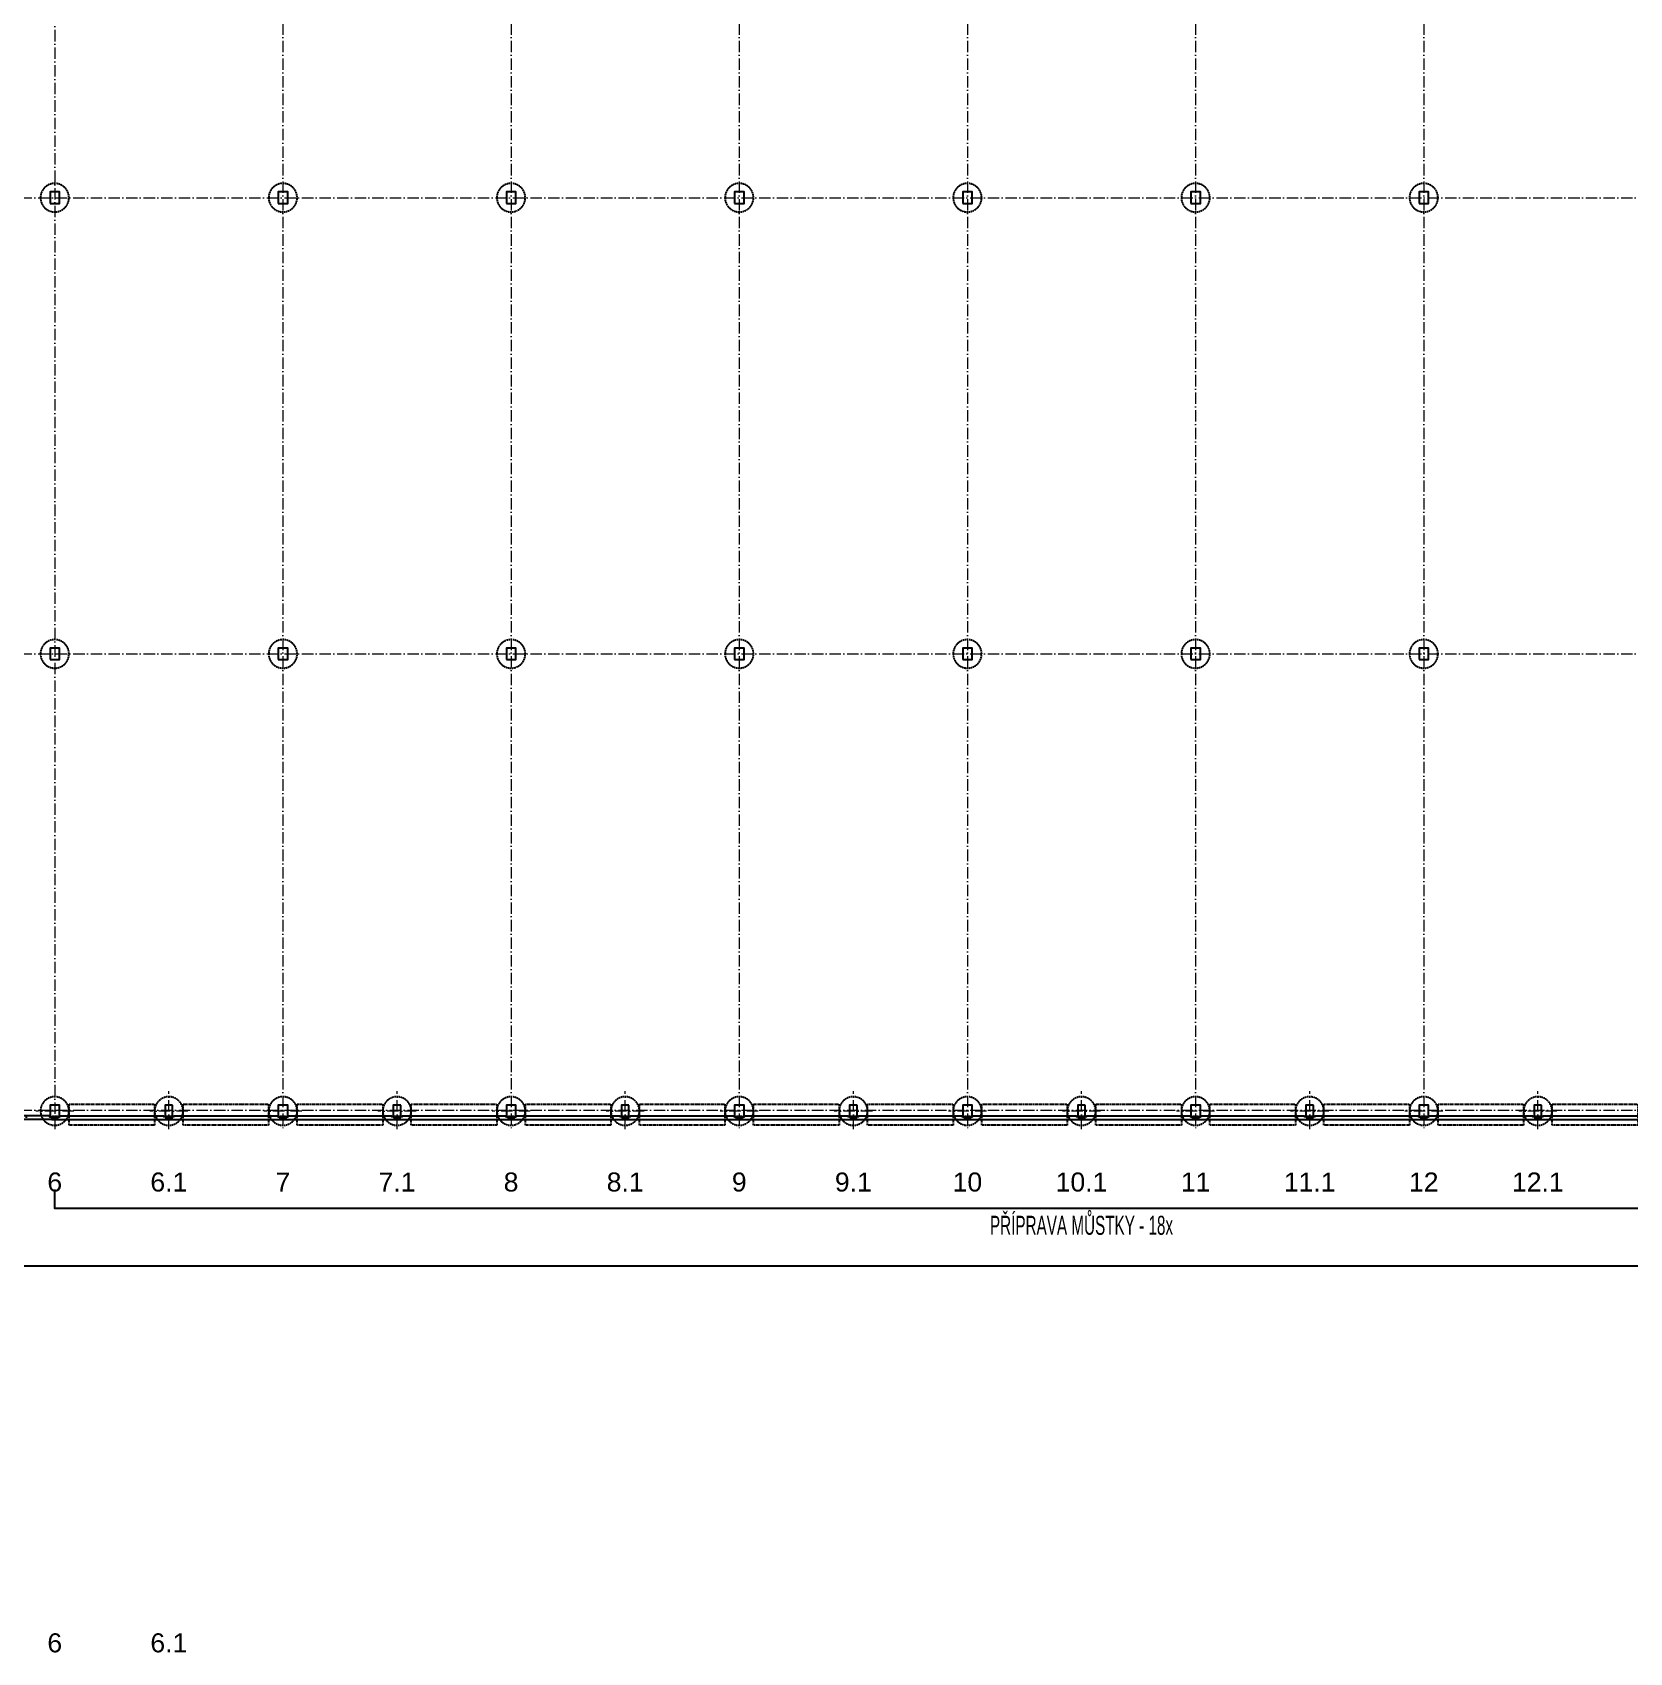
# Model space of a CAD drawing. Header units: millimetres. Extents: x 325046 to 1268204, y 1875583 to 2761998.
# Drawn here: x 764904 to 848904, y 2196707 to 2281945 of the extents above; entities that cross this region are included whole.
import ezdxf
from ezdxf.enums import TextEntityAlignment as Align

# ---------------------------------------------------------------- set-up
doc = ezdxf.new("R2010")
doc.units = ezdxf.units.MM
doc.header["$LTSCALE"] = 100
doc.header["$PDMODE"] = 65
for name, pattern in [('ACAD_ISO10W100', [18.5, 12, -3, 0.5, -3]), ('DASHDOT', [1, 0.5, -0.25, 0, -0.25]), ('DASHED', [0.75, 0.5, -0.25])]:
    doc.linetypes.add(name, pattern=pattern)
for name, color, linetype in [('005', 9, 'Continuous'), ('025', 1, 'Continuous'), ('035', 7, 'Continuous'), ('070', 6, 'Continuous'), ('KOTY', 2, 'Continuous'), ('Kóty osové', 5, 'Continuous')]:
    doc.layers.add(name, color=color, linetype=linetype)
doc.layers.add('Objekty - osy', color=5, linetype='ACAD_ISO10W100', lineweight=20)
doc.layers.add('Popis OS', color=7, linetype='Continuous', true_color=0xbd0a5d)
doc.layers.add('Příprava na dock', color=7, linetype='Continuous', true_color=0x616161)
doc.styles.add('ARIL-TENKÝ', font='arial.ttf')
doc.dimstyles.new('400', dxfattribs={"dimscale": 400, "dimtxt": 2.5, "dimasz": 2, "dimexe": 1, "dimexo": 12, "dimgap": 1, "dimtad": 1, "dimdec": 0, "dimzin": 0, "dimdsep": 46, "dimtxsty": 'ARIL-TENKÝ', "dimblk": 'ARCHTICK', "dimcen": 4, "dimdle": 1, "dimclrd": 256, "dimclre": 256, "dimclrt": 7, "dimadec": 0, "dimazin": 0, "dimtfac": 1, "dimtdec": 0, "dimtix": 1, "dimtofl": 0, "dimtmove": 0, "dimatfit": 0, "dimldrblk": 'OBLIQUE', "dimfxl": 1, "dimtolj": 1, "dimtzin": 0, "dimlwd": -1, "dimlwe": -1, "dimarcsym": 0})
pattern_1 = [(45, (5586535.7, -4538179.3), (22.09708691, -22.09708691), [])]

# ---------------------------------------------------------------- blocks, each defined once
blk = doc.blocks.new('H1 PU')
at = {"layer": 'Příprava na dock', "linetype": 'DASHED', "ltscale": 1.5}
blk.add_circle((1537736, -4876565), 750, dxfattribs=at)
blk = doc.blocks.new('ZN15_PU')
at = {"layer": '005'}
h = blk.add_hatch(dxfattribs=at)
h.set_pattern_fill('ANSI31', color=256, scale=250, angle=90)
h.set_pattern_definition(pattern_1)
edge = h.paths.add_edge_path()
edge.add_line((1326099, -5523250), (1326099, -5523131))
edge.add_line((1326099, -5523131), (1326219, -5523131))
edge.add_line((1326219, -5523133), (1326219, -5523251))
edge.add_line((1326219, -5523251), (1326099, -5523251))
h = blk.add_hatch(dxfattribs=at)
h.set_pattern_fill('ANSI31', color=256, scale=250, angle=90)
h.set_pattern_definition(pattern_1)
edge = h.paths.add_edge_path()
edge.add_line((1332059, -5523241), (1332059, -5523131))
edge.add_line((1332059, -5523131), (1331939, -5523131))
edge.add_line((1331939, -5523141), (1331939, -5523251))
edge.add_line((1331939, -5523251), (1332059, -5523251))
at = {"layer": '005', "linetype": 'DASHDOT'}
for points in [[(1326049, -5523191), (1326269, -5523191)], [(1326159, -5523301), (1326159, -5523081)], [(1332109, -5523191), (1331889, -5523191)], [(1331999, -5523301), (1331999, -5523081)]]:
    blk.add_lwpolyline(points, dxfattribs=at)
at = {"layer": '025', "linetype": 'DASHED'}
blk.add_lwpolyline([(1331329, -5523561), (1326829, -5523561), (1326829, -5522461), (1331329, -5522461)], close=True, dxfattribs=at)
at = {"layer": '025'}
for points in [[(1326099, -5523251), (1326099, -5523131), (1326219, -5523131), (1326219, -5523251), (1326099, -5523251)], [(1332059, -5523251), (1332059, -5523131), (1331939, -5523131), (1331939, -5523251), (1332059, -5523251)]]:
    blk.add_lwpolyline(points, dxfattribs=at)
at = {"layer": '035', "ltscale": 0.5}
blk.add_lwpolyline([(1326089, -5523261), (1332069, -5523261), (1332069, -5523121), (1331809, -5523121), (1331809, -5523101), (1326349, -5523101), (1326349, -5523121), (1326089, -5523121)], close=True, dxfattribs=at)
at = {"layer": '035'}
for points in [[(1326089, -5523261), (1326089, -5523121), (1326229, -5523121), (1326229, -5523261)], [(1332069, -5523261), (1332069, -5523121), (1331929, -5523121), (1331929, -5523261)]]:
    blk.add_lwpolyline(points, close=True, dxfattribs=at)
for points in [[(1326219, -5523131), (1326219, -5523121)], [(1326219, -5523131), (1326219, -5523121)], [(1326219, -5523251), (1326219, -5523261)], [(1326219, -5523251), (1326219, -5523261)], [(1331939, -5523131), (1331939, -5523121)], [(1331939, -5523131), (1331939, -5523121)], [(1331939, -5523251), (1331939, -5523261)], [(1331939, -5523251), (1331939, -5523261)]]:
    blk.add_lwpolyline(points, dxfattribs=at)
blk = doc.blocks.new('ZN9')
at = {"layer": '005'}
h = blk.add_hatch(dxfattribs=at)
h.set_pattern_fill('ANSI31', color=256, scale=250, angle=360)
h.set_pattern_definition([(45, (2111220.89, -1291173.425), (-22.09708691, 22.09708691), [])])
edge = h.paths.add_edge_path()
edge.add_line((1126159, -5545650), (1126269, -5545650))
edge.add_line((1126269, -5545650), (1126269, -5545770))
edge.add_line((1126259, -5545770), (1126149, -5545770))
edge.add_line((1126149, -5545770), (1126149, -5545650))
h = blk.add_hatch(dxfattribs=at)
h.set_pattern_fill('ANSI31', color=256, scale=250, angle=360)
h.set_pattern_definition([(315, (2111220.89, -9806087.146), (-22.09708691, -22.09708691), [])])
edge = h.paths.add_edge_path()
edge.add_line((1126159, -5551610), (1126269, -5551610))
edge.add_line((1126269, -5551610), (1126269, -5551490))
edge.add_line((1126259, -5551490), (1126149, -5551490))
edge.add_line((1126149, -5551490), (1126149, -5551610))
at = {"layer": '005', "linetype": 'DASHDOT'}
for points in [[(1126099, -5545710), (1126319, -5545710)], [(1126209, -5545600), (1126209, -5545820)], [(1126209, -5551660), (1126209, -5551440)], [(1126099, -5551550), (1126319, -5551550)]]:
    blk.add_lwpolyline(points, dxfattribs=at)
at = {"layer": '025'}
for points in [[(1126149, -5545650), (1126269, -5545650), (1126269, -5545770), (1126149, -5545770), (1126149, -5545650)], [(1126149, -5551610), (1126269, -5551610), (1126269, -5551490), (1126149, -5551490), (1126149, -5551610)]]:
    blk.add_lwpolyline(points, dxfattribs=at)
at = {"layer": '035', "ltscale": 0.5}
blk.add_lwpolyline([(1126139, -5551620), (1126139, -5545640), (1126279, -5545640), (1126279, -5545900), (1126339, -5545900), (1126339, -5551360), (1126279, -5551360), (1126279, -5551620)], close=True, dxfattribs=at)
at = {"layer": '035'}
for points in [[(1126139, -5545640), (1126279, -5545640), (1126279, -5545780), (1126139, -5545780)], [(1126139, -5551620), (1126279, -5551620), (1126279, -5551480), (1126139, -5551480)]]:
    blk.add_lwpolyline(points, close=True, dxfattribs=at)
for points in [[(1126149, -5545770), (1126139, -5545770)], [(1126149, -5545770), (1126139, -5545770)], [(1126269, -5545770), (1126279, -5545770)], [(1126269, -5545770), (1126279, -5545770)], [(1126339, -5547615), (1126139, -5547615)], [(1126339, -5549645), (1126139, -5549645)], [(1126149, -5551490), (1126139, -5551490)], [(1126149, -5551490), (1126139, -5551490)], [(1126269, -5551490), (1126279, -5551490)], [(1126269, -5551490), (1126279, -5551490)]]:
    blk.add_lwpolyline(points, dxfattribs=at)
at = {"layer": '035', "linetype": 'DASHED'}
for points in [[(1126339, -5547130), (1126139, -5547130)], [(1126339, -5550130), (1126139, -5550130)]]:
    blk.add_lwpolyline(points, dxfattribs=at)
blk = doc.blocks.new('_ARCHTICK')
at = {"color": 0, "linetype": 'ByBlock', "const_width": 0.15}
blk.add_lwpolyline([(-0.5, -0.5), (0.5, 0.5)], dxfattribs=at)
blk = doc.blocks.new('*D1563')
at = {"layer": 'Defpoints', "color": 0, "transparency": 16777216}
for p in [(705684, 2224779), (1018474, 2224779), (705684, 2217036)]:
    blk.add_point(p, dxfattribs=at)
at = {"layer": 'Kóty osové', "transparency": 16777216}
for p, q in [((705684, 2219979), (705684, 2216636)), ((1018474, 2219979), (1018474, 2216636)), ((1018874, 2217036), (705284, 2217036))]:
    blk.add_line(p, q, dxfattribs=at)
at = {"layer": 'Kóty osové', "transparency": 16777216, "xscale": 800, "yscale": 800, "zscale": 800, "rotation": 180}
blk.add_blockref('_ARCHTICK', (705684, 2217036), dxfattribs=at)
at = {"layer": 'Kóty osové', "transparency": 16777216, "xscale": 800, "yscale": 800, "zscale": 800}
blk.add_blockref('_ARCHTICK', (1018474, 2217036), dxfattribs=at)
at = {"layer": 'Kóty osové', "color": 7, "transparency": 16777216, "insert": (862079, 2217947), "char_height": 1000, "attachment_point": 5, "style": 'ARIL-TENKÝ'}
blk.add_mtext('\\A1;312790', dxfattribs=at)
blk = doc.blocks.new('_Oblique')
at = {"color": 0, "lineweight": -2}
blk.add_line((-0.5, -0.5), (0.5, 0.5), dxfattribs=at)

msp = doc.modelspace()

# ---------------------------------------------------------------- linework, layer by layer
at = {"layer": '025', "linetype": 'DASHED', "ltscale": 0.8}
for points in [[(766218.7, 2224927.1), (766218.7, 2224919.1), (765938.7, 2224919.1), (765938.7, 2224927.1)], [(766218.7, 2224927.1), (766218.7, 2224919.1), (765938.7, 2224919.1), (765938.7, 2224927.1)], [(772218.7, 2224927.1), (772218.7, 2224919.1), (771938.7, 2224919.1), (771938.7, 2224927.1)], [(772218.7, 2224927.1), (772218.7, 2224919.1), (771938.7, 2224919.1), (771938.7, 2224927.1)], [(778218.7, 2224927.1), (778218.7, 2224919.1), (777938.7, 2224919.1), (777938.7, 2224927.1)], [(778218.7, 2224927.1), (778218.7, 2224919.1), (777938.7, 2224919.1), (777938.7, 2224927.1)], [(784218.7, 2224927.1), (784218.7, 2224919.1), (783938.7, 2224919.1), (783938.7, 2224927.1)], [(784218.7, 2224927.1), (784218.7, 2224919.1), (783938.7, 2224919.1), (783938.7, 2224927.1)], [(790218.7, 2224927.1), (790218.7, 2224919.1), (789938.7, 2224919.1), (789938.7, 2224927.1)], [(790218.7, 2224927.1), (790218.7, 2224919.1), (789938.7, 2224919.1), (789938.7, 2224927.1)], [(796218.7, 2224927.1), (796218.7, 2224919.1), (795938.7, 2224919.1), (795938.7, 2224927.1)], [(796218.7, 2224927.1), (796218.7, 2224919.1), (795938.7, 2224919.1), (795938.7, 2224927.1)], [(802218.7, 2224927.1), (802218.7, 2224919.1), (801938.7, 2224919.1), (801938.7, 2224927.1)], [(802218.7, 2224927.1), (802218.7, 2224919.1), (801938.7, 2224919.1), (801938.7, 2224927.1)], [(808218.7, 2224927.1), (808218.7, 2224919.1), (807938.7, 2224919.1), (807938.7, 2224927.1)], [(808218.7, 2224927.1), (808218.7, 2224919.1), (807938.7, 2224919.1), (807938.7, 2224927.1)], [(814218.7, 2224927.1), (814218.7, 2224919.1), (813938.7, 2224919.1), (813938.7, 2224927.1)], [(814218.7, 2224927.1), (814218.7, 2224919.1), (813938.7, 2224919.1), (813938.7, 2224927.1)], [(820218.7, 2224927.1), (820218.7, 2224919.1), (819938.7, 2224919.1), (819938.7, 2224927.1)], [(820218.7, 2224927.1), (820218.7, 2224919.1), (819938.7, 2224919.1), (819938.7, 2224927.1)], [(826218.7, 2224927.1), (826218.7, 2224919.1), (825938.7, 2224919.1), (825938.7, 2224927.1)], [(826218.7, 2224927.1), (826218.7, 2224919.1), (825938.7, 2224919.1), (825938.7, 2224927.1)], [(832218.7, 2224927.1), (832218.7, 2224919.1), (831938.7, 2224919.1), (831938.7, 2224927.1)], [(832218.7, 2224927.1), (832218.7, 2224919.1), (831938.7, 2224919.1), (831938.7, 2224927.1)], [(838218.7, 2224927.1), (838218.7, 2224919.1), (837938.7, 2224919.1), (837938.7, 2224927.1)], [(838218.7, 2224927.1), (838218.7, 2224919.1), (837938.7, 2224919.1), (837938.7, 2224927.1)], [(844218.7, 2224927.1), (844218.7, 2224919.1), (843938.7, 2224919.1), (843938.7, 2224927.1)], [(844218.7, 2224927.1), (844218.7, 2224919.1), (843938.7, 2224919.1), (843938.7, 2224927.1)]]:
    msp.add_lwpolyline(points, close=True, dxfattribs=at)
at = {"layer": '035', "linetype": 'DASHED', "ltscale": 0.8}
for points in [[(765928.7, 2224899.1), (765938.7, 2224919.1), (766218.7, 2224919.1), (766228.7, 2224899.1)], [(765928.7, 2224899.1), (765938.7, 2224919.1), (766218.7, 2224919.1), (766228.7, 2224899.1)], [(771928.7, 2224899.1), (771938.7, 2224919.1), (772218.7, 2224919.1), (772228.7, 2224899.1)], [(771928.7, 2224899.1), (771938.7, 2224919.1), (772218.7, 2224919.1), (772228.7, 2224899.1)], [(777928.7, 2224899.1), (777938.7, 2224919.1), (778218.7, 2224919.1), (778228.7, 2224899.1)], [(777928.7, 2224899.1), (777938.7, 2224919.1), (778218.7, 2224919.1), (778228.7, 2224899.1)], [(783928.7, 2224899.1), (783938.7, 2224919.1), (784218.7, 2224919.1), (784228.7, 2224899.1)], [(783928.7, 2224899.1), (783938.7, 2224919.1), (784218.7, 2224919.1), (784228.7, 2224899.1)], [(789928.7, 2224899.1), (789938.7, 2224919.1), (790218.7, 2224919.1), (790228.7, 2224899.1)], [(789928.7, 2224899.1), (789938.7, 2224919.1), (790218.7, 2224919.1), (790228.7, 2224899.1)], [(795928.7, 2224899.1), (795938.7, 2224919.1), (796218.7, 2224919.1), (796228.7, 2224899.1)], [(795928.7, 2224899.1), (795938.7, 2224919.1), (796218.7, 2224919.1), (796228.7, 2224899.1)], [(801928.7, 2224899.1), (801938.7, 2224919.1), (802218.7, 2224919.1), (802228.7, 2224899.1)], [(801928.7, 2224899.1), (801938.7, 2224919.1), (802218.7, 2224919.1), (802228.7, 2224899.1)], [(807928.7, 2224899.1), (807938.7, 2224919.1), (808218.7, 2224919.1), (808228.7, 2224899.1)], [(807928.7, 2224899.1), (807938.7, 2224919.1), (808218.7, 2224919.1), (808228.7, 2224899.1)], [(813928.7, 2224899.1), (813938.7, 2224919.1), (814218.7, 2224919.1), (814228.7, 2224899.1)], [(813928.7, 2224899.1), (813938.7, 2224919.1), (814218.7, 2224919.1), (814228.7, 2224899.1)], [(819928.7, 2224899.1), (819938.7, 2224919.1), (820218.7, 2224919.1), (820228.7, 2224899.1)], [(819928.7, 2224899.1), (819938.7, 2224919.1), (820218.7, 2224919.1), (820228.7, 2224899.1)], [(825928.7, 2224899.1), (825938.7, 2224919.1), (826218.7, 2224919.1), (826228.7, 2224899.1)], [(825928.7, 2224899.1), (825938.7, 2224919.1), (826218.7, 2224919.1), (826228.7, 2224899.1)], [(831928.7, 2224899.1), (831938.7, 2224919.1), (832218.7, 2224919.1), (832228.7, 2224899.1)], [(831928.7, 2224899.1), (831938.7, 2224919.1), (832218.7, 2224919.1), (832228.7, 2224899.1)], [(837928.7, 2224899.1), (837938.7, 2224919.1), (838218.7, 2224919.1), (838228.7, 2224899.1)], [(837928.7, 2224899.1), (837938.7, 2224919.1), (838218.7, 2224919.1), (838228.7, 2224899.1)], [(843928.7, 2224899.1), (843938.7, 2224919.1), (844218.7, 2224919.1), (844228.7, 2224899.1)], [(843928.7, 2224899.1), (843938.7, 2224919.1), (844218.7, 2224919.1), (844228.7, 2224899.1)]]:
    msp.add_lwpolyline(points, dxfattribs=at)
at = {"layer": '070', "ltscale": 0.5}
for points in [[(765828.7, 2272949.1), (766328.7, 2272949.1), (766328.7, 2273549.1), (765828.7, 2273549.1)], [(777828.7, 2272949.1), (778328.7, 2272949.1), (778328.7, 2273549.1), (777828.7, 2273549.1)], [(789828.7, 2272949.1), (790328.7, 2272949.1), (790328.7, 2273549.1), (789828.7, 2273549.1)], [(801828.7, 2272949.1), (802328.7, 2272949.1), (802328.7, 2273549.1), (801828.7, 2273549.1)], [(813828.7, 2272949.1), (814328.7, 2272949.1), (814328.7, 2273549.1), (813828.7, 2273549.1)], [(825828.7, 2272949.1), (826328.7, 2272949.1), (826328.7, 2273549.1), (825828.7, 2273549.1)], [(837828.7, 2272949.1), (838328.7, 2272949.1), (838328.7, 2273549.1), (837828.7, 2273549.1)], [(765828.7, 2248949.1), (766328.7, 2248949.1), (766328.7, 2249549.1), (765828.7, 2249549.1)], [(777828.7, 2248949.1), (778328.7, 2248949.1), (778328.7, 2249549.1), (777828.7, 2249549.1)], [(789828.7, 2248949.1), (790328.7, 2248949.1), (790328.7, 2249549.1), (789828.7, 2249549.1)], [(801828.7, 2248949.1), (802328.7, 2248949.1), (802328.7, 2249549.1), (801828.7, 2249549.1)], [(813828.7, 2248949.1), (814328.7, 2248949.1), (814328.7, 2249549.1), (813828.7, 2249549.1)], [(825828.7, 2248949.1), (826328.7, 2248949.1), (826328.7, 2249549.1), (825828.7, 2249549.1)], [(837828.7, 2248949.1), (838328.7, 2248949.1), (838328.7, 2249549.1), (837828.7, 2249549.1)], [(765828.7, 2224899.1), (766328.7, 2224899.1), (766328.7, 2225499.1), (765828.7, 2225499.1)], [(772278.7, 2225499.1), (771878.7, 2225499.1), (771878.7, 2224899.1), (772278.7, 2224899.1)], [(777828.7, 2224899.1), (778328.7, 2224899.1), (778328.7, 2225499.1), (777828.7, 2225499.1)], [(784278.7, 2225499.1), (783878.7, 2225499.1), (783878.7, 2224899.1), (784278.7, 2224899.1)], [(789828.7, 2224899.1), (790328.7, 2224899.1), (790328.7, 2225499.1), (789828.7, 2225499.1)], [(796278.7, 2225499.1), (795878.7, 2225499.1), (795878.7, 2224899.1), (796278.7, 2224899.1)], [(801828.7, 2224899.1), (802328.7, 2224899.1), (802328.7, 2225499.1), (801828.7, 2225499.1)], [(808278.7, 2225499.1), (807878.7, 2225499.1), (807878.7, 2224899.1), (808278.7, 2224899.1)], [(813828.7, 2224899.1), (814328.7, 2224899.1), (814328.7, 2225499.1), (813828.7, 2225499.1)], [(820278.7, 2225499.1), (819878.7, 2225499.1), (819878.7, 2224899.1), (820278.7, 2224899.1)], [(825828.7, 2224899.1), (826328.7, 2224899.1), (826328.7, 2225499.1), (825828.7, 2225499.1)], [(832278.7, 2225499.1), (831878.7, 2225499.1), (831878.7, 2224899.1), (832278.7, 2224899.1)], [(837828.7, 2224899.1), (838328.7, 2224899.1), (838328.7, 2225499.1), (837828.7, 2225499.1)], [(844278.7, 2225499.1), (843878.7, 2225499.1), (843878.7, 2224899.1), (844278.7, 2224899.1)]]:
    msp.add_lwpolyline(points, close=True, dxfattribs=at)
at = {"layer": 'Defpoints', "color": 4}
msp.add_lwpolyline([(874078.7, 2221076.8), (874078.7, 2220076.8), (766078.7, 2220076.8), (766078.7, 2221076.8)], dxfattribs=at)
at = {"layer": 'Objekty - osy', "ltscale": 0.5}
for points in [[(766078.7, 2366249.1), (766078.7, 2224249.1)], [(778078.7, 2346249.1), (778078.7, 2224249.1)], [(790078.7, 2346249.1), (790078.7, 2224249.1)], [(802078.7, 2346249.1), (802078.7, 2224249.1)], [(814078.7, 2346249.1), (814078.7, 2224249.1)], [(826078.7, 2346249.1), (826078.7, 2224249.1)], [(838078.7, 2346249.1), (838078.7, 2224249.1)], [(705078.7, 2273249.1), (1019078.7, 2273249.1)], [(705078.7, 2249249.1), (1019078.7, 2249249.1)], [(772078.7, 2224249.1), (772078.7, 2226249.1)], [(784078.7, 2224249.1), (784078.7, 2226249.1)], [(796078.7, 2224249.1), (796078.7, 2226249.1)], [(808078.7, 2224249.1), (808078.7, 2226249.1)], [(820078.7, 2224249.1), (820078.7, 2226249.1)], [(832078.7, 2224249.1), (832078.7, 2226249.1)], [(844078.7, 2224249.1), (844078.7, 2226249.1)], [(705078.7, 2225249.1), (1019078.7, 2225249.1)], [(767078.7, 2225199.1), (765078.7, 2225199.1)], [(773078.7, 2225199.1), (771078.7, 2225199.1)], [(779078.7, 2225199.1), (777078.7, 2225199.1)], [(785078.7, 2225199.1), (783078.7, 2225199.1)], [(791078.7, 2225199.1), (789078.7, 2225199.1)], [(797078.7, 2225199.1), (795078.7, 2225199.1)], [(803078.7, 2225199.1), (801078.7, 2225199.1)], [(809078.7, 2225199.1), (807078.7, 2225199.1)], [(815078.7, 2225199.1), (813078.7, 2225199.1)], [(821078.7, 2225199.1), (819078.7, 2225199.1)], [(827078.7, 2225199.1), (825078.7, 2225199.1)], [(833078.7, 2225199.1), (831078.7, 2225199.1)], [(839078.7, 2225199.1), (837078.7, 2225199.1)], [(845078.7, 2225199.1), (843078.7, 2225199.1)]]:
    msp.add_lwpolyline(points, dxfattribs=at)

# ---------------------------------------------------------------- block references
at = {"layer": '005', "xscale": -1}
for p, rotation in [((-4110486.3, 3810985), 89.99999999999993), ((-4098486.3, 3810985), 89.99999999999993), ((-4086486.3, 3810985), 89.99999999999993), ((-4074486.3, 3810985), 89.99999999999993), ((-4062486.3, 3810985), 89.99999999999993), ((-4050486.3, 3810985), 89.99999999999993), ((-4038486.3, 3810985), 89.99999999999993), ((-4110486.3, 3786985), 89.99999999999993), ((-4098486.3, 3786985), 89.99999999999993), ((-4086486.3, 3786985), 89.99999999999993), ((-4074486.3, 3786985), 89.99999999999993), ((-4062486.3, 3786985), 89.99999999999993), ((-4050486.3, 3786985), 89.99999999999993), ((-4038486.3, 3786985), 89.99999999999993), ((-4110486.3, 3762935), 89.99999999999993), ((-4104486.3, 3762935), 89.99999999999984), ((-4098486.3, 3762935), 89.99999999999984), ((-4092486.3, 3762935), 89.99999999999984), ((-4086486.3, 3762935), 89.99999999999993), ((-4080486.3, 3762935), 89.99999999999984), ((-4074486.3, 3762935), 89.99999999999984), ((-4068486.3, 3762935), 89.99999999999984), ((-4062486.3, 3762935), 89.99999999999993), ((-4056486.3, 3762935), 89.99999999999984), ((-4050486.3, 3762935), 89.99999999999984), ((-4044486.3, 3762935), 89.99999999999984), ((-4038486.3, 3762935), 89.99999999999993), ((-4032486.3, 3762935), 89.99999999999984)]:
    msp.add_blockref('H1 PU', p, dxfattribs=dict(at, rotation=rotation))
at = {"layer": 'KOTY'}
for p in [(-560000.2, 7748020.5), (-554000.2, 7748020.5), (-548000.2, 7748020.5), (-542000.2, 7748020.5), (-536000.2, 7748020.5), (-530000.2, 7748020.5), (-524000.2, 7748020.5), (-518000.2, 7748020.5), (-512000.2, 7748020.5), (-506000.2, 7748020.5), (-500000.2, 7748020.5), (-494000.2, 7748020.5), (-488000.2, 7748020.5), (-482000.2, 7748020.5)]:
    msp.add_blockref('ZN15_PU', p, dxfattribs=at)
at = {"layer": 'KOTY', "rotation": 90.00000000000034}
msp.add_blockref('ZN9', (-4785551.6, 1098620.3), dxfattribs=at)

# ---------------------------------------------------------------- texts
at = {"layer": 'Defpoints', "color": 4, "width": 0.6}
msp.add_text('PŘÍPRAVA MŮSTKY - 18x', height=1000, dxfattribs=at).set_placement((820078.7, 2219186.1), align=Align.MIDDLE_CENTER)
at = {"layer": 'Popis OS', "linetype": 'ByBlock', "style": 'ARIL-TENKÝ'}
for s, p in [('6', (766078.7, 2221464.1)), ('6.1', (772078.7, 2221464.1)), ('7', (778078.7, 2221464.1)), ('7.1', (784078.7, 2221464.1)), ('8', (790078.7, 2221464.1)), ('8.1', (796078.7, 2221464.1)), ('9', (802078.7, 2221464.1)), ('9.1', (808078.7, 2221464.1)), ('10', (814078.7, 2221464.1)), ('10.1', (820078.7, 2221464.1)), ('11', (826078.7, 2221464.1)), ('11.1', (832078.7, 2221464.1)), ('12', (838078.7, 2221464.1)), ('12.1', (844078.7, 2221464.1)), ('6', (766078.7, 2197220.9)), ('6.1', (772078.7, 2197220.9))]:
    msp.add_text(s, height=1000, dxfattribs=at).set_placement(p, align=Align.MIDDLE_CENTER)

# ---------------------------------------------------------------- dimensions: what is measured, and where the dimension line sits
at = {"layer": 'Kóty osové'}
dim = msp.add_linear_dim(base=(705683.7, 2217036.3), p1=(1018473.7, 2224779.1), p2=(705683.7, 2224779.1), dimstyle='400', override={"dimtmove": 1}, dxfattribs=at)
dim.commit()
dim.dimension.update_dxf_attribs({"geometry": '*D1563', "text_midpoint": (862078.7, 2217947.2)})

doc.saveas('drawing.dxf')
